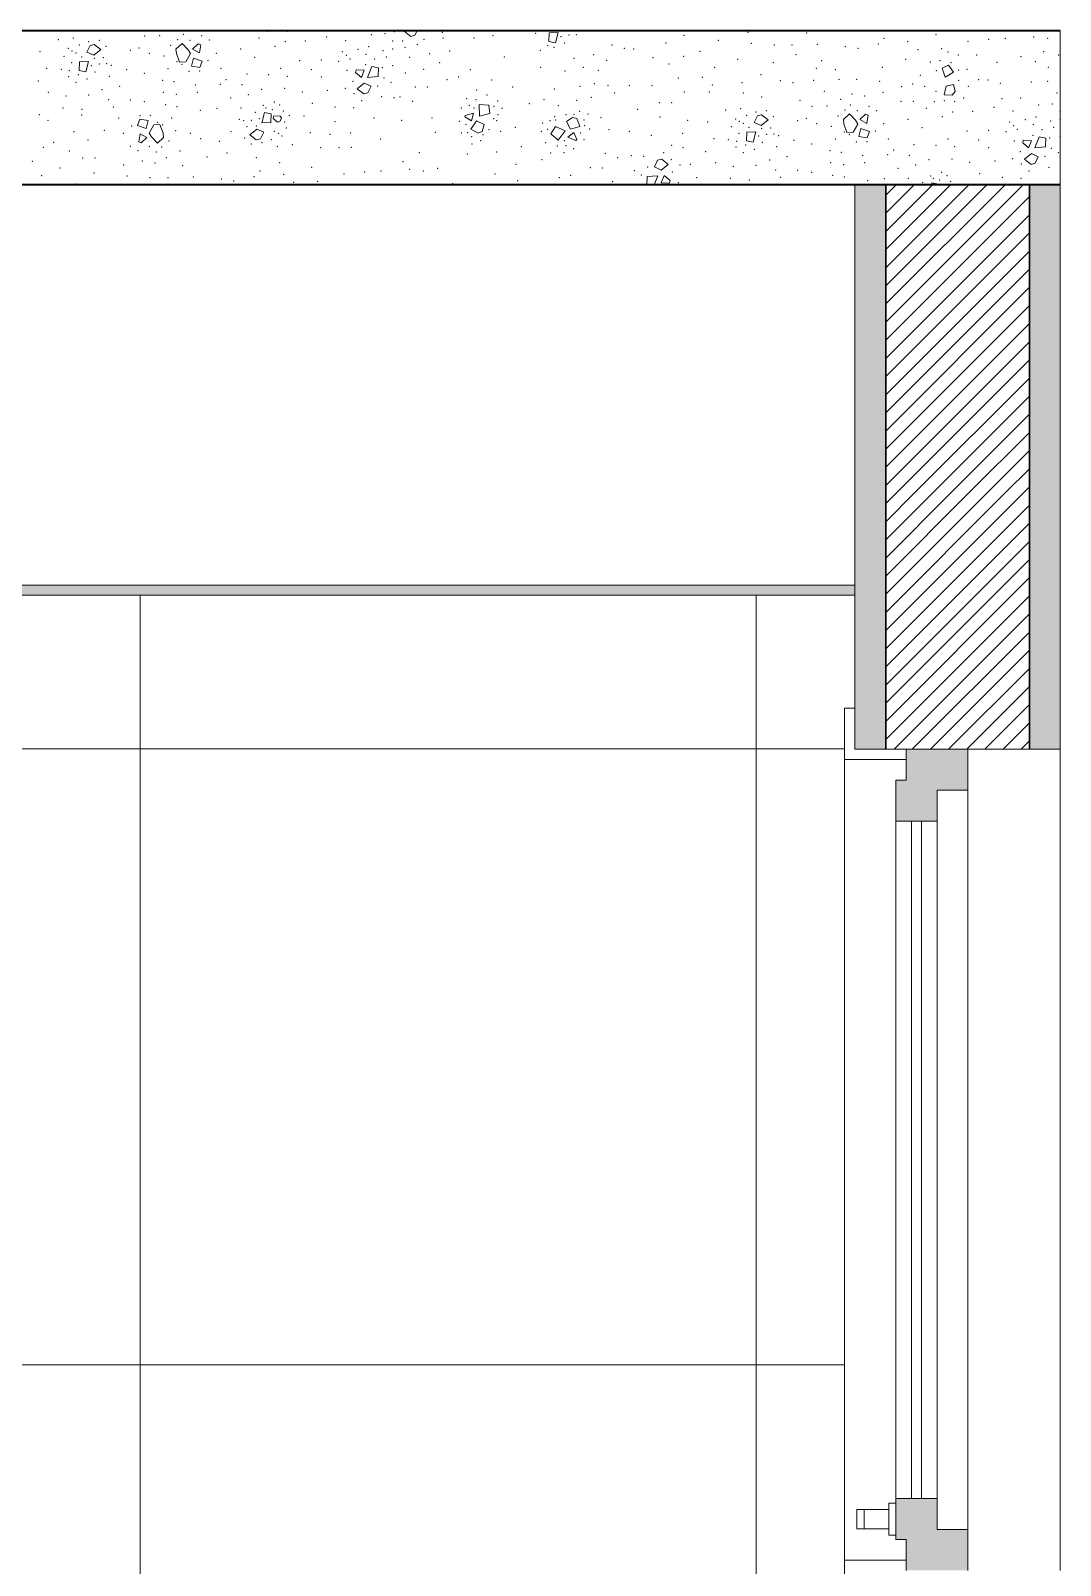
# Model space of a CAD drawing. Header units: metres. Extents: x -1.9 to 95.3, y -2.2 to 2.5.
# Drawn here: x 86.232 to 87.235, y 0.09 to 1.585 of the extents above; entities that cross this region are included whole.
import ezdxf

# ---------------------------------------------------------------- set-up
doc = ezdxf.new("R2010")
doc.units = ezdxf.units.M
doc.header["$MEASUREMENT"] = 0
for name, color, linetype in [('FORRO.EXEC', 7, 'Continuous'), ('Janelas Archicad', 7, 'Continuous'), ('LAJES.EST', 7, 'Continuous'), ('PAREDE CONSTRUIR', 7, 'Continuous')]:
    doc.layers.add(name, color=color, linetype=linetype)
for name, color, linetype, lineweight in [('FORRO.EXEC_Caneta_No__241', 7, 'Continuous', 13), ('Janelas Archicad_Caneta_No__10', 7, 'Continuous', 5), ('Janelas Archicad_Caneta_No__241', 7, 'Continuous', 13), ('LAJES.EST_Caneta_No__1', 7, 'Continuous', 40), ('LAJES.EST_Caneta_No__241', 7, 'Continuous', 13), ('PAREDE CONSTRUIR_Caneta_No__241', 7, 'Continuous', 13), ('PAREDE CONSTRUIR_Caneta_No__3', 7, 'Continuous', 30)]:
    doc.layers.add(name, color=color, linetype=linetype, lineweight=lineweight)
for name, color, linetype, lineweight, true_color in [('Janelas Archicad_Caneta_No__9', 7, 'Continuous', 9, 0x020202), ('Janelas Archicad_Caneta_No__97', 7, 'Continuous', 13, 0x6b6b6b), ('LAJES.EST_Caneta_No__97', 7, 'Continuous', 13, 0x6b6b6b), ('PAREDE CONSTRUIR_Caneta_No__97', 7, 'Continuous', 13, 0x6b6b6b)]:
    doc.layers.add(name, color=color, linetype=linetype, lineweight=lineweight, true_color=true_color)
pattern_1 = [(45, (44.934718, -2.115), (-0.0088388348, 0.0088388348), [])]

# ---------------------------------------------------------------- blocks, each defined once
blk = doc.blocks.new('*X297', base_point=(44.9347, -2.115))
at = {"layer": 'LAJES.EST_Caneta_No__241', "color": 7, "linetype": 'Continuous', "lineweight": 13}
for p, q in [((86.5967, 1.585), (86.5961, 1.5845)), ((86.6087, 1.585), (86.6065, 1.5806)), ((86.287, 1.5642), (86.2901, 1.5706)), ((86.2901, 1.5706), (86.2942, 1.5716)), ((86.2942, 1.5716), (86.3005, 1.5666)), ((86.3738, 1.567), (86.3797, 1.5726)), ((86.3797, 1.5726), (86.3858, 1.5662)), ((86.39, 1.5671), (86.3955, 1.5722)), ((86.3955, 1.5722), (86.398, 1.5712)), ((86.398, 1.5712), (86.3966, 1.5633)), ((86.6025, 1.5795), (86.5961, 1.5845)), ((86.6065, 1.5806), (86.6025, 1.5795)), ((86.7369, 1.5745), (86.7372, 1.5829)), ((86.7369, 1.5745), (86.7434, 1.5731)), ((86.7372, 1.5829), (86.7459, 1.5834)), ((86.7459, 1.5834), (86.7434, 1.5731)), ((86.2799, 1.5546), (86.2886, 1.5551)), ((86.2886, 1.5551), (86.2861, 1.5448)), ((86.2937, 1.5611), (86.287, 1.5642)), ((86.2937, 1.5611), (86.3005, 1.5666)), ((86.3743, 1.5628), (86.3738, 1.567)), ((86.3743, 1.5628), (86.3773, 1.5544)), ((86.3833, 1.5548), (86.3879, 1.5627)), ((86.3858, 1.5662), (86.3879, 1.5627)), ((86.3888, 1.5506), (86.3909, 1.5582)), ((86.3966, 1.5633), (86.39, 1.5671)), ((86.3909, 1.5582), (86.3993, 1.5554)), ((86.397, 1.5491), (86.3993, 1.5554)), ((86.2796, 1.5463), (86.2799, 1.5546)), ((86.2796, 1.5463), (86.2861, 1.5448)), ((86.3773, 1.5544), (86.3833, 1.5548)), ((86.397, 1.5491), (86.3888, 1.5506)), ((86.5485, 1.5442), (86.5491, 1.5468)), ((86.5543, 1.5394), (86.5485, 1.5442)), ((86.5491, 1.5468), (86.5571, 1.5464)), ((86.5571, 1.5464), (86.5543, 1.5394)), ((86.5603, 1.5395), (86.5646, 1.5502)), ((86.5708, 1.5404), (86.5603, 1.5395)), ((86.5711, 1.5488), (86.5646, 1.5502)), ((86.5711, 1.5488), (86.5708, 1.5404)), ((87.1261, 1.5513), (87.12, 1.5485)), ((87.1227, 1.5396), (87.12, 1.5485)), ((87.1308, 1.5445), (87.1227, 1.5396)), ((87.1261, 1.5513), (87.1308, 1.5445)), ((86.557, 1.534), (86.5502, 1.5284)), ((86.5566, 1.5234), (86.5502, 1.5284)), ((86.557, 1.534), (86.5637, 1.5308)), ((86.5637, 1.5308), (86.5606, 1.5244)), ((87.1237, 1.531), (87.1217, 1.5225)), ((87.1237, 1.531), (87.131, 1.5325)), ((87.1324, 1.5256), (87.1297, 1.5223)), ((87.131, 1.5325), (87.1324, 1.5256)), ((86.5606, 1.5244), (86.5566, 1.5234)), ((86.6692, 1.5017), (86.6689, 1.5131)), ((86.6784, 1.5126), (86.6689, 1.5131)), ((86.6784, 1.5126), (86.6794, 1.5043)), ((87.1297, 1.5223), (87.1217, 1.5225)), ((86.3385, 1.4989), (86.3362, 1.4926)), ((86.3385, 1.4989), (86.3467, 1.4974)), ((86.3467, 1.4974), (86.3447, 1.4898)), ((86.4575, 1.4951), (86.4601, 1.5054)), ((86.4662, 1.4956), (86.4575, 1.4951)), ((86.4666, 1.504), (86.4601, 1.5054)), ((86.4666, 1.504), (86.4662, 1.4956)), ((86.4684, 1.4993), (86.4691, 1.5019)), ((86.4725, 1.496), (86.4684, 1.4993)), ((86.4691, 1.5019), (86.4754, 1.5016)), ((86.4725, 1.496), (86.4752, 1.497)), ((86.4764, 1.5001), (86.4752, 1.497)), ((86.4764, 1.5001), (86.4754, 1.5016)), ((86.6552, 1.5011), (86.6553, 1.5024)), ((86.6617, 1.4973), (86.6552, 1.5011)), ((86.6553, 1.5024), (86.6634, 1.5047)), ((86.6663, 1.4971), (86.661, 1.4892)), ((86.6634, 1.5047), (86.6617, 1.4973)), ((86.6663, 1.4971), (86.674, 1.4937)), ((86.6794, 1.5043), (86.6692, 1.5017)), ((86.7541, 1.4965), (86.7599, 1.5005)), ((86.7579, 1.4891), (86.7541, 1.4965)), ((86.7599, 1.5005), (86.764, 1.4993)), ((86.764, 1.4993), (86.767, 1.4918)), ((86.9368, 1.4956), (86.9399, 1.502)), ((86.9435, 1.4925), (86.9368, 1.4956)), ((86.9399, 1.502), (86.944, 1.503)), ((86.9435, 1.4925), (86.9503, 1.498)), ((86.944, 1.503), (86.9503, 1.498)), ((87.0237, 1.4984), (87.0295, 1.504)), ((87.0241, 1.4942), (87.0237, 1.4984)), ((87.0295, 1.504), (87.0356, 1.4977)), ((87.0356, 1.4977), (87.0377, 1.4941)), ((87.0398, 1.4985), (87.0453, 1.5036)), ((87.0464, 1.4947), (87.0398, 1.4985)), ((87.0453, 1.5036), (87.0478, 1.5026)), ((87.0478, 1.5026), (87.0464, 1.4947)), ((86.3447, 1.4898), (86.3362, 1.4926)), ((86.3375, 1.4768), (86.3389, 1.4846)), ((86.3389, 1.4846), (86.3455, 1.4809)), ((86.3455, 1.4809), (86.34, 1.4758)), ((86.3522, 1.4932), (86.3476, 1.4852)), ((86.3498, 1.4817), (86.3476, 1.4852)), ((86.3559, 1.4754), (86.3498, 1.4817)), ((86.3582, 1.4936), (86.3522, 1.4932)), ((86.3617, 1.481), (86.3559, 1.4754)), ((86.3612, 1.4852), (86.3582, 1.4936)), ((86.3612, 1.4852), (86.3617, 1.481)), ((86.4525, 1.4892), (86.4457, 1.4836)), ((86.452, 1.4786), (86.4457, 1.4836)), ((86.4525, 1.4892), (86.4592, 1.486)), ((86.4592, 1.486), (86.4561, 1.4796)), ((86.668, 1.4852), (86.661, 1.4892)), ((86.6719, 1.4869), (86.668, 1.4852)), ((86.674, 1.4937), (86.6719, 1.4869)), ((86.7387, 1.4846), (86.7432, 1.4917)), ((86.7387, 1.4846), (86.7458, 1.4782)), ((86.7432, 1.4917), (86.7527, 1.4873)), ((86.7527, 1.4873), (86.7458, 1.4782)), ((86.7554, 1.4813), (86.7613, 1.4859)), ((86.763, 1.478), (86.7554, 1.4813)), ((86.7579, 1.4891), (86.767, 1.4918)), ((86.7613, 1.4859), (86.764, 1.4789)), ((86.9294, 1.4777), (86.9297, 1.486)), ((86.9297, 1.486), (86.9384, 1.4866)), ((86.9384, 1.4866), (86.9359, 1.4763)), ((87.0241, 1.4942), (87.0271, 1.4858)), ((87.0271, 1.4858), (87.0331, 1.4862)), ((87.0331, 1.4862), (87.0377, 1.4941)), ((87.0386, 1.482), (87.0407, 1.4896)), ((87.0468, 1.4805), (87.0386, 1.482)), ((87.0407, 1.4896), (87.0491, 1.4868)), ((87.0468, 1.4805), (87.0491, 1.4868)), ((87.2102, 1.4709), (87.2144, 1.4816)), ((87.2209, 1.4802), (87.2144, 1.4816)), ((87.2209, 1.4802), (87.2206, 1.4718)), ((86.34, 1.4758), (86.3375, 1.4768)), ((86.4561, 1.4796), (86.452, 1.4786)), ((86.764, 1.4789), (86.763, 1.478)), ((86.9294, 1.4777), (86.9359, 1.4763)), ((87.1983, 1.4756), (87.1989, 1.4782)), ((87.2041, 1.4708), (87.1983, 1.4756)), ((87.1989, 1.4782), (87.2069, 1.4778)), ((87.2069, 1.4654), (87.2, 1.4598)), ((87.2069, 1.4778), (87.2041, 1.4708)), ((87.2069, 1.4654), (87.2135, 1.4622)), ((87.2206, 1.4718), (87.2102, 1.4709)), ((86.8396, 1.4524), (86.8427, 1.4588)), ((86.8463, 1.4492), (86.8396, 1.4524)), ((86.8427, 1.4588), (86.8468, 1.4598)), ((86.8463, 1.4492), (86.8531, 1.4548)), ((86.8468, 1.4598), (86.8531, 1.4548)), ((87.2064, 1.4548), (87.2, 1.4598)), ((87.2105, 1.4558), (87.2064, 1.4548)), ((87.2135, 1.4622), (87.2105, 1.4558)), ((86.8322, 1.435), (86.8325, 1.4428)), ((86.8325, 1.4428), (86.843, 1.4437)), ((86.843, 1.4437), (86.8395, 1.435)), ((86.8462, 1.4368), (86.8491, 1.4438)), ((86.8542, 1.4364), (86.8462, 1.4368)), ((86.8491, 1.4438), (86.8549, 1.439)), ((86.8549, 1.439), (86.8542, 1.4364)), ((87.1094, 1.435), (87.1099, 1.4368)), ((87.1164, 1.4354), (87.1099, 1.4368)), ((87.1164, 1.4354), (87.1163, 1.435))]:
    blk.add_line(p, q, dxfattribs=at)
for p in [(86.4421, 1.5847), (86.2591, 1.5762), (86.2738, 1.5778), (86.2797, 1.5712), (86.2888, 1.5743), (86.299, 1.5757), (86.3056, 1.5698), (86.3434, 1.5799), (86.358, 1.5801), (86.3685, 1.5706), (86.3755, 1.5763), (86.3808, 1.5813), (86.3875, 1.5756), (86.3987, 1.58), (86.4064, 1.5758), (86.43, 1.5846), (86.4547, 1.578), (86.4623, 1.5845), (86.4803, 1.5743), (86.4823, 1.5845), (86.4996, 1.575), (86.5205, 1.5788), (86.539, 1.5754), (86.5641, 1.5811), (86.5772, 1.5821), (86.5849, 1.5749), (86.5865, 1.584), (86.5946, 1.5751), (86.6088, 1.5714), (86.6153, 1.5767), (86.633, 1.5833), (86.6339, 1.5778), (86.664, 1.5779), (86.6824, 1.5801), (86.7239, 1.5825), (86.7358, 1.5704), (86.7486, 1.5792), (86.7523, 1.5731), (86.7564, 1.5808), (86.7636, 1.5812), (86.7985, 1.5709), (86.8508, 1.5729), (86.8685, 1.5804), (86.9019, 1.5757), (86.9308, 1.5835), (86.934, 1.5727), (86.9564, 1.571), (86.9738, 1.5711), (86.988, 1.5826), (86.9984, 1.5718), (87.0576, 1.5719), (87.0633, 1.5775), (87.0863, 1.5743), (87.1138, 1.581), (87.1451, 1.5747), (87.1652, 1.5766), (87.1813, 1.5776), (87.2091, 1.579), (87.2226, 1.5775), (86.2415, 1.5646), (86.2648, 1.56), (86.2691, 1.5677), (86.2724, 1.5652), (86.2765, 1.5632), (86.282, 1.5593), (86.2943, 1.558), (86.303, 1.5587), (86.3293, 1.5659), (86.3378, 1.5681), (86.3478, 1.5629), (86.3622, 1.5603), (86.3747, 1.5548), (86.4049, 1.556), (86.4131, 1.563), (86.4368, 1.5671), (86.4504, 1.5592), (86.4701, 1.5697), (86.4942, 1.5559), (86.5152, 1.5565), (86.5323, 1.5552), (86.5358, 1.5646), (86.5396, 1.5611), (86.5432, 1.5575), (86.5511, 1.5668), (86.5588, 1.562), (86.5615, 1.5694), (86.5672, 1.5573), (86.5755, 1.5656), (86.5785, 1.5593), (86.5848, 1.5673), (86.5968, 1.5689), (86.6012, 1.559), (86.6208, 1.5626), (86.6404, 1.5652), (86.6936, 1.5594), (86.7287, 1.566), (86.7419, 1.5688), (86.7615, 1.558), (86.7806, 1.5616), (86.7931, 1.556), (86.8105, 1.5677), (86.8195, 1.5673), (86.8382, 1.5588), (86.8682, 1.5601), (86.884, 1.5648), (86.9209, 1.5571), (86.9774, 1.5617), (87.0026, 1.5557), (87.0257, 1.5695), (87.0378, 1.5677), (87.0843, 1.5571), (87.0962, 1.5666), (87.1177, 1.5557), (87.1194, 1.5674), (87.1256, 1.5642), (87.1357, 1.5612), (87.1534, 1.5614), (87.1967, 1.5598), (87.2106, 1.5548), (87.2186, 1.5645), (87.2333, 1.5614), (86.2479, 1.5484), (86.262, 1.5475), (86.2693, 1.5402), (86.2699, 1.5459), (86.2722, 1.5537), (86.2786, 1.5421), (86.2913, 1.5509), (86.295, 1.5448), (86.2991, 1.5526), (86.3063, 1.5529), (86.309, 1.5405), (86.3107, 1.5514), (86.3259, 1.5469), (86.3431, 1.5433), (86.366, 1.5481), (86.3797, 1.5523), (86.3866, 1.5453), (86.3969, 1.5456), (86.4175, 1.5482), (86.4428, 1.5427), (86.464, 1.542), (86.4758, 1.5482), (86.4822, 1.5405), (86.5056, 1.547), (86.5403, 1.5463), (86.5586, 1.5518), (86.5746, 1.5491), (86.5848, 1.5508), (86.5971, 1.5438), (86.6151, 1.5473), (86.6304, 1.5537), (86.6603, 1.5471), (86.729, 1.5492), (86.7527, 1.5457), (86.7705, 1.5494), (86.7851, 1.5464), (86.8539, 1.5526), (86.8982, 1.5492), (86.9436, 1.5421), (86.9556, 1.5538), (86.9975, 1.5483), (87.0157, 1.5469), (87.0615, 1.5492), (87.0985, 1.5415), (87.1083, 1.5545), (87.1142, 1.5462), (87.1286, 1.5537), (87.1361, 1.5466), (87.1442, 1.5475), (87.1734, 1.5543), (87.2231, 1.5492), (86.2397, 1.5359), (86.2765, 1.5348), (86.2873, 1.538), (86.3019, 1.5276), (86.3191, 1.5309), (86.3607, 1.5368), (86.372, 1.5352), (86.3925, 1.5322), (86.3946, 1.5249), (86.4169, 1.5327), (86.4226, 1.5374), (86.4381, 1.5323), (86.4573, 1.5278), (86.4795, 1.5287), (86.4968, 1.5254), (86.5153, 1.5398), (86.5213, 1.5268), (86.5387, 1.5289), (86.5462, 1.5358), (86.5703, 1.5312), (86.5763, 1.5389), (86.5833, 1.5347), (86.6069, 1.5303), (86.6187, 1.5303), (86.6378, 1.5374), (86.649, 1.5398), (86.6666, 1.5273), (86.6812, 1.5371), (86.7015, 1.5302), (86.7421, 1.5282), (86.7673, 1.5307), (86.7811, 1.5333), (86.7946, 1.5319), (86.8151, 1.5316), (86.8374, 1.5316), (86.863, 1.5389), (86.8687, 1.5253), (86.8862, 1.5397), (86.8931, 1.5253), (86.8961, 1.532), (86.9248, 1.5344), (86.9623, 1.5364), (86.9745, 1.5345), (86.9947, 1.5368), (87.0051, 1.526), (87.0193, 1.5375), (87.0367, 1.5376), (87.0591, 1.5358), (87.0624, 1.5251), (87.0805, 1.5306), (87.0912, 1.533), (87.1029, 1.5307), (87.114, 1.5259), (87.136, 1.5368), (87.1454, 1.5307), (87.1555, 1.5374), (87.1646, 1.5371), (87.1766, 1.5338), (87.2066, 1.5349), (87.2227, 1.5357), (86.2494, 1.5249), (86.2666, 1.5215), (86.2888, 1.5224), (86.3081, 1.5179), (86.3129, 1.5105), (86.3292, 1.5176), (86.343, 1.5157), (86.3616, 1.5249), (86.3636, 1.5128), (86.374, 1.5231), (86.3749, 1.5111), (86.427, 1.5194), (86.4442, 1.5226), (86.4588, 1.5122), (86.4697, 1.5155), (86.4748, 1.5125), (86.5065, 1.5143), (86.5286, 1.5108), (86.5471, 1.5238), (86.5546, 1.5169), (86.5741, 1.5206), (86.5862, 1.5199), (86.592, 1.5203), (86.6042, 1.5163), (86.6569, 1.5188), (86.6594, 1.5123), (86.6659, 1.5178), (86.6767, 1.5223), (86.6835, 1.5112), (86.6869, 1.5166), (86.7178, 1.514), (86.7323, 1.5179), (86.746, 1.5118), (86.764, 1.5171), (86.7782, 1.5201), (86.8011, 1.5244), (86.8445, 1.5149), (86.8564, 1.515), (86.9261, 1.5242), (86.944, 1.5203), (86.9814, 1.5173), (86.9932, 1.5113), (87.0078, 1.5115), (87.021, 1.518), (87.0306, 1.5127), (87.0321, 1.5232), (87.0443, 1.5213), (87.0485, 1.5114), (87.0798, 1.5161), (87.0919, 1.5161), (87.1122, 1.5159), (87.1219, 1.5169), (87.1321, 1.5159), (87.1409, 1.5194), (87.1703, 1.5102), (87.1782, 1.5189), (87.1962, 1.5194), (87.2139, 1.5125), (87.227, 1.5135), (87.2318, 1.5242), (86.2406, 1.5033), (86.2491, 1.4976), (86.2639, 1.5098), (86.2821, 1.503), (86.2822, 1.5083), (86.3181, 1.4998), (86.3386, 1.5023), (86.3489, 1.5027), (86.3558, 1.4957), (86.3696, 1.4999), (86.3974, 1.5075), (86.4138, 1.5093), (86.4355, 1.4988), (86.4372, 1.5098), (86.4398, 1.4973), (86.4471, 1.4977), (86.4511, 1.5054), (86.4549, 1.4993), (86.4616, 1.5097), (86.4676, 1.5081), (86.4784, 1.5068), (86.4795, 1.496), (86.4842, 1.5027), (86.4983, 1.5018), (86.5287, 1.4965), (86.5468, 1.5099), (86.5666, 1.5001), (86.5934, 1.4977), (86.6232, 1.4999), (86.6498, 1.4966), (86.6518, 1.5098), (86.6639, 1.5097), (86.6831, 1.4993), (86.6861, 1.4973), (86.6872, 1.5031), (86.6913, 1.5094), (86.7307, 1.4952), (86.7379, 1.4975), (86.7424, 1.5013), (86.7435, 1.4979), (86.7537, 1.5033), (86.7614, 1.5034), (86.7668, 1.5065), (86.7711, 1.4981), (86.7751, 1.5038), (86.7876, 1.5004), (86.8232, 1.5084), (86.8451, 1.5008), (86.8721, 1.4977), (86.8914, 1.496), (86.909, 1.5076), (86.9189, 1.4991), (86.9222, 1.4966), (86.9236, 1.5092), (86.9295, 1.5026), (86.9386, 1.5057), (86.9488, 1.5071), (86.9554, 1.5012), (86.9791, 1.4973), (86.9876, 1.4995), (87.0183, 1.502), (87.0253, 1.5077), (87.0373, 1.507), (87.0562, 1.5072), (87.0866, 1.4985), (87.1046, 1.5094), (87.12, 1.5011), (87.1301, 1.5057), (87.1495, 1.5064), (87.1856, 1.496), (87.1888, 1.5068), (87.2009, 1.4982), (87.2113, 1.5008), (87.2254, 1.497), (87.2346, 1.4987), (87.2347, 1.5063), (86.2745, 1.4866), (86.3041, 1.4879), (86.3224, 1.485), (86.3306, 1.492), (86.3608, 1.4931), (86.3734, 1.4877), (86.3877, 1.485), (86.4275, 1.4866), (86.4406, 1.4804), (86.4431, 1.4915), (86.4519, 1.4922), (86.4696, 1.487), (86.4737, 1.4851), (86.4771, 1.4825), (86.4813, 1.4902), (86.5046, 1.4856), (86.5239, 1.4839), (86.5438, 1.4854), (86.6262, 1.486), (86.6518, 1.4852), (86.6563, 1.4939), (86.6577, 1.4856), (86.6618, 1.4818), (86.6726, 1.4837), (86.6786, 1.4886), (86.6899, 1.4868), (86.7043, 1.4908), (86.7296, 1.4868), (86.7357, 1.4889), (86.7677, 1.4852), (86.7718, 1.4926), (86.7766, 1.4891), (86.7956, 1.4885), (86.8151, 1.4869), (86.8368, 1.4831), (86.8672, 1.4851), (86.9146, 1.4914), (86.922, 1.4851), (86.9263, 1.4946), (86.9318, 1.4907), (86.9411, 1.4823), (86.9441, 1.4895), (86.9489, 1.484), (86.9529, 1.4901), (86.9561, 1.4843), (86.9605, 1.4828), (86.9976, 1.4943), (87.012, 1.4917), (87.0245, 1.4863), (87.0295, 1.4837), (87.0547, 1.4874), (87.063, 1.4944), (87.1002, 1.4906), (87.144, 1.4873), (87.165, 1.4879), (87.1821, 1.4866), (87.1894, 1.4925), (87.193, 1.4889), (87.2084, 1.4832), (87.2087, 1.4934), (87.217, 1.4887), (87.2244, 1.4805), (87.2283, 1.4907), (87.2346, 1.4822), (86.2446, 1.4715), (86.2547, 1.4761), (86.2701, 1.4677), (86.2881, 1.4786), (86.3292, 1.4722), (86.3368, 1.468), (86.348, 1.4724), (86.3547, 1.4667), (86.36, 1.4717), (86.367, 1.4774), (86.3776, 1.4679), (86.3978, 1.4799), (86.4159, 1.4772), (86.4234, 1.466), (86.4471, 1.4745), (86.4574, 1.4759), (86.4665, 1.479), (86.4724, 1.4724), (86.487, 1.4741), (86.5148, 1.4709), (86.5325, 1.4712), (86.5444, 1.4713), (86.5732, 1.4794), (86.6108, 1.4661), (86.6622, 1.4747), (86.6704, 1.4779), (86.6862, 1.4669), (86.7102, 1.4721), (86.7339, 1.476), (86.7386, 1.4658), (86.7452, 1.4727), (86.7515, 1.4663), (86.7518, 1.4778), (86.7537, 1.4729), (86.7612, 1.47), (86.7711, 1.479), (86.7918, 1.4654), (86.8487, 1.4663), (86.8566, 1.4733), (86.8674, 1.4709), (86.8895, 1.4673), (86.8977, 1.4798), (86.9118, 1.4789), (86.9191, 1.4716), (86.9197, 1.4773), (86.9263, 1.4662), (86.9284, 1.4735), (86.9371, 1.4694), (86.9448, 1.4762), (86.9588, 1.4719), (86.9757, 1.4783), (86.9929, 1.4747), (87.0105, 1.4682), (87.0158, 1.4795), (87.0218, 1.4666), (87.0364, 1.4767), (87.0467, 1.477), (87.0673, 1.4796), (87.0725, 1.4688), (87.0926, 1.4741), (87.1138, 1.4734), (87.1256, 1.4796), (87.1321, 1.4719), (87.1554, 1.4784), (87.1651, 1.4712), (87.1901, 1.4777), (87.196, 1.4672), (87.2261, 1.4703), (87.2331, 1.4661), (86.2338, 1.4577), (86.2607, 1.4512), (86.2828, 1.461), (86.2949, 1.4611), (86.323, 1.4543), (86.3411, 1.4581), (86.3533, 1.4562), (86.3643, 1.4614), (86.3802, 1.4534), (86.404, 1.4621), (86.452, 1.4613), (86.4746, 1.4563), (86.506, 1.4518), (86.5949, 1.4573), (86.6286, 1.451), (86.6574, 1.465), (86.7048, 1.4547), (86.7303, 1.4593), (86.7772, 1.4514), (86.789, 1.4513), (86.804, 1.4613), (86.8171, 1.4633), (86.8292, 1.4626), (86.8331, 1.4521), (86.8563, 1.4594), (86.8647, 1.4543), (86.8746, 1.4549), (86.8992, 1.4563), (86.9164, 1.4529), (86.9387, 1.4538), (86.9518, 1.459), (86.9689, 1.4623), (87.0114, 1.4563), (87.0238, 1.4545), (87.0423, 1.4636), (87.0444, 1.4563), (87.0667, 1.4641), (87.0769, 1.4508), (87.0879, 1.4637), (87.094, 1.454), (87.1071, 1.4593), (87.1293, 1.4601), (87.1466, 1.4568), (87.1712, 1.4582), (87.1885, 1.4603), (87.1969, 1.4552), (87.2201, 1.4626), (87.224, 1.452), (86.243, 1.4437), (86.2762, 1.4356), (86.2941, 1.4465), (86.3262, 1.4435), (86.3486, 1.4418), (86.3661, 1.4419), (86.3907, 1.4426), (86.4179, 1.4404), (86.4301, 1.4385), (86.4499, 1.4427), (86.4556, 1.4484), (86.4786, 1.4451), (86.4885, 1.4374), (86.5117, 1.4382), (86.5373, 1.4455), (86.5574, 1.4474), (86.5735, 1.4484), (86.6014, 1.4498), (86.6109, 1.4353), (86.6148, 1.4484), (86.6433, 1.436), (86.6845, 1.4453), (86.7064, 1.4388), (86.7337, 1.4352), (86.747, 1.4419), (86.7582, 1.4442), (86.7989, 1.4378), (86.82, 1.4485), (86.827, 1.4443), (86.8572, 1.4474), (86.8631, 1.4369), (86.8807, 1.4419), (86.9137, 1.4412), (86.932, 1.4397), (86.9579, 1.4494), (86.9627, 1.442), (86.9791, 1.449), (86.9929, 1.4471), (87.0134, 1.4442), (87.0247, 1.4425), (87.0473, 1.4389), (87.0636, 1.4407), (87.087, 1.4412), (87.1009, 1.4368), (87.1086, 1.4436), (87.1114, 1.4411), (87.1174, 1.4395), (87.1195, 1.4469), (87.1246, 1.4439), (87.1283, 1.4382), (87.1563, 1.4457), (87.1784, 1.4422), (87.1966, 1.4413), (87.2044, 1.4483)]:
    blk.add_point(p, dxfattribs=at)

msp = doc.modelspace()

# ---------------------------------------------------------------- hatches: boundary and pattern name
at = {"layer": 'FORRO.EXEC', "linetype": 'Continuous', "lineweight": 0, "true_color": 0xffffff}
msp.add_hatch(color=7, dxfattribs=at).paths.add_polyline_path([(83.3384, 1.045), (83.3384, 1.035), (87.0349, 1.035), (87.0349, 1.045)])
at = {"layer": 'Janelas Archicad', "linetype": 'Continuous', "lineweight": 0, "true_color": 0xffffff}
for points in [[(87.0849, 0.855), (87.1149, 0.855), (87.1149, 0.845), (87.1449, 0.845), (87.1449, 0.885), (87.0849, 0.885)], [(87.1149, 0.815), (87.1149, 0.855), (87.0749, 0.855), (87.0749, 0.815)], [(87.1149, 0.155), (87.0749, 0.155), (87.0749, 0.115), (87.1149, 0.115)], [(87.1149, 0.125), (87.1149, 0.115), (87.0849, 0.115), (87.0849, 0.085), (87.1449, 0.085), (87.1449, 0.125)]]:
    msp.add_hatch(color=7, dxfattribs=at).paths.add_polyline_path(points)
at = {"layer": 'PAREDE CONSTRUIR', "linetype": 'Continuous', "lineweight": 0, "true_color": 0xffffff}
for points in [[(87.0349, 1.435), (87.0349, 1.135), (87.0649, 1.135), (87.0649, 1.435)], [(87.2349, 1.435), (87.2049, 1.435), (87.2049, 1.135), (87.2349, 1.135)], [(87.0349, 1.135), (87.0349, 0.885), (87.0649, 0.885), (87.0649, 1.135)], [(87.2349, 1.135), (87.2049, 1.135), (87.2049, 0.885), (87.2349, 0.885)]]:
    msp.add_hatch(color=7, dxfattribs=at).paths.add_polyline_path(points)
at = {"layer": 'PAREDE CONSTRUIR', "linetype": 'Continuous', "lineweight": 0, "true_color": 0x000000}
h = msp.add_hatch(dxfattribs=at)
h.set_pattern_fill('common_brick_0017', color=18, style=0, pattern_type=2)
h.set_pattern_definition(pattern_1)
h.paths.add_polyline_path([(87.0649, 1.435), (87.0649, 1.135), (87.2049, 1.135), (87.2049, 1.435)])
h = msp.add_hatch(dxfattribs=at)
h.set_pattern_fill('common_brick_0017', color=18, style=0, pattern_type=2)
h.set_pattern_definition(pattern_1)
h.paths.add_polyline_path([(87.0649, 1.135), (87.0649, 0.885), (87.1449, 0.885), (87.2049, 0.885), (87.2049, 1.135)])
at = {"layer": 'PAREDE CONSTRUIR_Caneta_No__97', "linetype": 'Continuous', "lineweight": 13, "true_color": 0x6b6b6b}
h = msp.add_hatch(dxfattribs=at)
h.set_pattern_fill('Ceramica_60_x_60_0017', color=251, style=0, pattern_type=2)
h.set_pattern_definition([(180, (83.3384, -2.115), (0, 0.6), []), (90, (83.3384, -2.115), (0.6, 0), [])])
h.paths.add_polyline_path([(83.3384, 1.035), (83.3384, 0.037), (83.3574, 0.037), (83.3574, -1.105), (83.3934, -1.105), (83.4005, -1.1079), (83.4034, -1.115), (83.4005, -1.1221), (83.3934, -1.125), (83.3574, -1.125), (83.3574, -2.115), (87.0349, -2.115), (87.0349, -1.315), (85.6769, -1.315), (85.6769, -1.37), (85.5159, -1.37), (85.5159, -1.375), (85.5163, -1.375), (85.5159, -1.3753), (85.5159, -1.405), (85.4339, -1.405), (85.4339, -1.3753), (85.4335, -1.375), (85.4339, -1.375), (85.4339, -1.37), (85.2729, -1.37), (85.2729, -1.315), (85.1349, -1.315), (85.1349, -1.215), (85.1349, -1.115), (85.4659, -1.115), (85.4659, -1.051), (85.4659, -1.0401), (85.4659, -1.0088), (85.4672, -1.0044), (85.4705, -1.0011), (85.4751, -1), (85.4795, -1.0013), (85.4828, -1.0046), (85.4839, -1.0092), (85.4839, -1.0402), (85.4839, -1.051), (85.4839, -1.115), (87.0149, -1.115), (87.0149, -1.215), (87.0149, -1.115), (87.0349, -1.115), (87.0349, 0.045), (87.0249, 0.045), (87.0249, 0.095), (87.0249, 0.875), (87.0249, 0.925), (87.0349, 0.925), (87.0349, 1.035)])
h.paths.add_polyline_path([(83.9049, -1.362), (83.906, -1.3558), (83.9081, -1.3498), (83.9112, -1.3443), (83.9153, -1.3394), (83.9201, -1.3354), (83.9228, -1.3338), (83.9243, -1.3329), (83.9269, -1.3307), (83.9291, -1.3281), (83.9305, -1.3255), (83.9343, -1.3177), (83.9348, -1.3151), (83.9349, -1.315), (84.1149, -1.315), (84.1149, -1.195), (84.1549, -1.195), (84.1549, -1.315), (84.3349, -1.315), (84.335, -1.3151), (84.3355, -1.3177), (84.3393, -1.3255), (84.3407, -1.3281), (84.3429, -1.3307), (84.3455, -1.3329), (84.347, -1.3338), (84.3497, -1.3354), (84.3545, -1.3394), (84.3586, -1.3443), (84.3617, -1.3498), (84.3638, -1.3558), (84.3649, -1.362), (84.3649, -1.3649), (84.3649, -1.365), (84.3549, -1.365), (84.3549, -1.3716), (84.3526, -1.3845), (84.3481, -1.3969), (84.3415, -1.4083), (84.3331, -1.4184), (84.323, -1.4268), (84.3182, -1.4296), (84.3047, -1.4376), (84.2753, -1.4488), (84.2443, -1.4548), (84.226, -1.455), (84.1559, -1.455), (84.1559, -1.475), (84.1139, -1.475), (84.1139, -1.455), (84.0438, -1.455), (84.0255, -1.4548), (83.9945, -1.4488), (83.9651, -1.4376), (83.9516, -1.4296), (83.9468, -1.4268), (83.9367, -1.4184), (83.9283, -1.4083), (83.9217, -1.3969), (83.9172, -1.3845), (83.9149, -1.3716), (83.9149, -1.365), (83.9049, -1.365), (83.9049, -1.3649)], flags=0)

# ---------------------------------------------------------------- linework, layer by layer
at = {"layer": 'FORRO.EXEC_Caneta_No__241', "color": 7, "linetype": 'Continuous', "lineweight": 13}
for p, q in [((87.0349, 1.045), (83.3384, 1.045)), ((87.0349, 1.035), (83.3384, 1.035))]:
    msp.add_line(p, q, dxfattribs=at)
at = {"layer": 'Janelas Archicad_Caneta_No__10', "color": 7, "linetype": 'Continuous', "lineweight": 5}
for p, q in [((87.0249, 0.925), (87.0249, 0.875)), ((87.0349, 0.925), (87.0249, 0.925)), ((87.0249, 0.095), (87.0249, 0.045))]:
    msp.add_line(p, q, dxfattribs=at)
at = {"layer": 'Janelas Archicad_Caneta_No__10', "color": 7, "linetype": 'Continuous', "lineweight": 5, "flags": 128}
for points in [[(87.0849, 0.875), (87.0349, 0.875), (87.0249, 0.875)], [(87.0849, 0.095), (87.0349, 0.095), (87.0249, 0.095)]]:
    msp.add_lwpolyline(points, dxfattribs=at)
at = {"layer": 'Janelas Archicad_Caneta_No__241', "color": 7, "linetype": 'Continuous', "lineweight": 13}
msp.add_line((87.2349, 0.885), (87.2349, 0.085), dxfattribs=at)
at = {"layer": 'Janelas Archicad_Caneta_No__9', "color": 18, "linetype": 'Continuous', "lineweight": 9, "true_color": 0x020202}
for p, q in [((87.1449, 0.885), (87.1449, 0.845)), ((87.0249, 0.095), (87.0249, 0.875)), ((87.0749, 0.855), (87.0749, 0.815)), ((87.0849, 0.855), (87.0749, 0.855)), ((87.1149, 0.845), (87.1149, 0.815)), ((87.1449, 0.845), (87.1149, 0.845)), ((87.1449, 0.125), (87.1449, 0.845)), ((87.0749, 0.7378), (87.0749, 0.815)), ((87.1149, 0.815), (87.0749, 0.815)), ((87.0899, 0.815), (87.0899, 0.155)), ((87.0999, 0.155), (87.0999, 0.815)), ((87.1149, 0.7378), (87.1149, 0.815)), ((87.0749, 0.6206), (87.0749, 0.6657)), ((87.1149, 0.6206), (87.1149, 0.6657)), ((87.0749, 0.5034), (87.0749, 0.5484)), ((87.1149, 0.5034), (87.1149, 0.5484)), ((87.0749, 0.3862), (87.0749, 0.4312)), ((87.1149, 0.3862), (87.1149, 0.4312)), ((87.0749, 0.2689), (87.0749, 0.314)), ((87.1149, 0.2689), (87.1149, 0.314)), ((87.0749, 0.1871), (87.0749, 0.1968)), ((87.1149, 0.1871), (87.1149, 0.1968)), ((87.0679, 0.1505), (87.0679, 0.1195)), ((87.0749, 0.1505), (87.0679, 0.1505)), ((87.0749, 0.155), (87.0749, 0.115)), ((87.1149, 0.155), (87.0749, 0.155)), ((87.1149, 0.155), (87.1149, 0.125)), ((87.0439, 0.1445), (87.0369, 0.1445)), ((87.0369, 0.1255), (87.0369, 0.1445)), ((87.0458, 0.1445), (87.0439, 0.1445)), ((87.0439, 0.1255), (87.0439, 0.1445)), ((87.0509, 0.1445), (87.0458, 0.1445)), ((87.0579, 0.1445), (87.0509, 0.1445)), ((87.0679, 0.1445), (87.0579, 0.1445)), ((87.0439, 0.1255), (87.0369, 0.1255)), ((87.0458, 0.1255), (87.0439, 0.1255)), ((87.0509, 0.1255), (87.0458, 0.1255)), ((87.0579, 0.1255), (87.0509, 0.1255)), ((87.0679, 0.1255), (87.0579, 0.1255)), ((87.1449, 0.125), (87.1149, 0.125)), ((87.1449, 0.125), (87.1449, 0.085)), ((87.0749, 0.1195), (87.0679, 0.1195)), ((87.0849, 0.115), (87.0749, 0.115))]:
    msp.add_line(p, q, dxfattribs=at)
at = {"layer": 'Janelas Archicad_Caneta_No__9', "color": 18, "linetype": 'Continuous', "lineweight": 9, "true_color": 0x020202, "flags": 128}
for points in [[(87.0849, 0.885), (87.0849, 0.875), (87.0849, 0.855)], [(87.0849, 0.115), (87.0849, 0.095), (87.0849, 0.085)]]:
    msp.add_lwpolyline(points, dxfattribs=at)
at = {"layer": 'Janelas Archicad_Caneta_No__97', "color": 251, "linetype": 'Continuous', "lineweight": 13, "true_color": 0x6b6b6b}
for p, q in [((87.0749, 0.7378), (87.0749, 0.7227)), ((87.1149, 0.7378), (87.1149, 0.7227)), ((87.0749, 0.7227), (87.0749, 0.6657)), ((87.1149, 0.7227), (87.1149, 0.6657)), ((87.0749, 0.6206), (87.0749, 0.5484)), ((87.1149, 0.6206), (87.1149, 0.5484)), ((87.0749, 0.5034), (87.0749, 0.4312)), ((87.1149, 0.5034), (87.1149, 0.4312)), ((87.0749, 0.3862), (87.0749, 0.314)), ((87.1149, 0.3862), (87.1149, 0.314)), ((87.0749, 0.2689), (87.0749, 0.1968)), ((87.1149, 0.2689), (87.1149, 0.1968)), ((87.0749, 0.1871), (87.0749, 0.155)), ((87.1149, 0.1871), (87.1149, 0.155))]:
    msp.add_line(p, q, dxfattribs=at)
at = {"layer": 'LAJES.EST_Caneta_No__1', "color": 7, "linetype": 'Continuous', "lineweight": 40}
for p, q in [((87.0349, 1.585), (83.1384, 1.585)), ((87.2349, 1.585), (87.0349, 1.585)), ((87.0349, 1.435), (83.3384, 1.435))]:
    msp.add_line(p, q, dxfattribs=at)
at = {"layer": 'LAJES.EST_Caneta_No__1', "color": 7, "linetype": 'Continuous', "lineweight": 40, "flags": 128}
msp.add_lwpolyline([(87.2349, 1.435), (87.2049, 1.435), (87.0649, 1.435), (87.0349, 1.435)], dxfattribs=at)
at = {"layer": 'LAJES.EST_Caneta_No__97', "color": 251, "linetype": 'Continuous', "lineweight": 13, "true_color": 0x6b6b6b}
msp.add_line((87.2349, 1.585), (87.2349, 1.435), dxfattribs=at)
at = {"layer": 'PAREDE CONSTRUIR_Caneta_No__241', "color": 7, "linetype": 'Continuous', "lineweight": 13}
for p, q in [((87.0349, 1.435), (87.0349, 1.135)), ((87.2349, 1.435), (87.2349, 1.135)), ((87.0349, 1.135), (87.0349, 1.045)), ((87.2349, 1.135), (87.2349, 1.045)), ((87.0349, 1.045), (87.0349, 1.035)), ((87.2349, 1.045), (87.2349, 1.035)), ((87.2349, 1.035), (87.2349, 0.885))]:
    msp.add_line(p, q, dxfattribs=at)
at = {"layer": 'PAREDE CONSTRUIR_Caneta_No__241', "color": 7, "linetype": 'Continuous', "lineweight": 13, "flags": 128}
for points in [[(87.0349, 1.035), (87.0349, 0.925), (87.0349, 0.885)], [(87.2349, 0.885), (87.2049, 0.885), (87.1449, 0.885), (87.0849, 0.885), (87.0649, 0.885), (87.0349, 0.885)]]:
    msp.add_lwpolyline(points, dxfattribs=at)
at = {"layer": 'PAREDE CONSTRUIR_Caneta_No__3', "color": 7, "linetype": 'Continuous', "lineweight": 30}
for p, q in [((87.0649, 1.435), (87.0649, 1.135)), ((87.2049, 1.435), (87.2049, 1.135)), ((87.0649, 1.135), (87.0649, 0.885)), ((87.2049, 1.135), (87.2049, 0.885))]:
    msp.add_line(p, q, dxfattribs=at)

# ---------------------------------------------------------------- block references
at = {"layer": 'LAJES.EST', "lineweight": 0}
msp.add_blockref('*X297', (44.9347, -2.115), dxfattribs=at)

doc.saveas('drawing.dxf')
